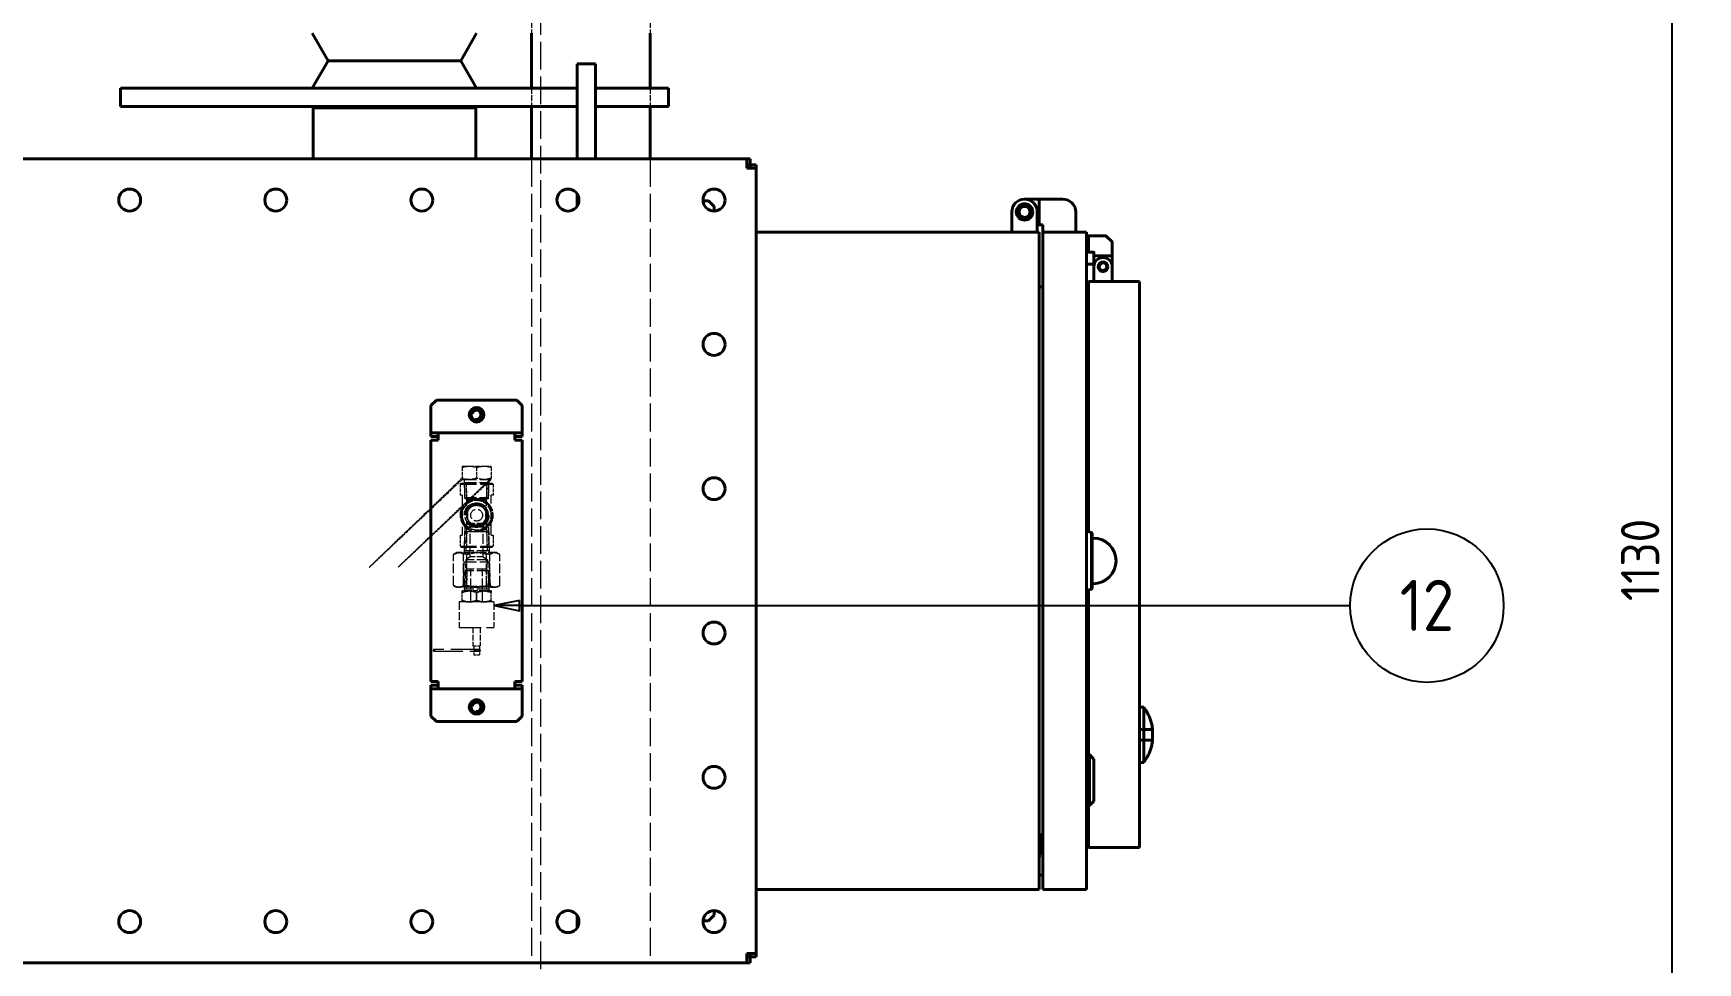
# Model space of a CAD drawing. Header units: millimetres. Extents: x 0 to 5887, y 0 to 4158.
# Drawn here: x 3238 to 4149, y 3042 to 3551 of the extents above; entities that cross this region are included whole.
import ezdxf

# ---------------------------------------------------------------- set-up
doc = ezdxf.new("R2010")
doc.units = ezdxf.units.MM
doc.header["$LTSCALE"] = 7
doc.linetypes.add('DASHED', pattern=[0.2067, 0.1654, -0.0413])
for name, color, linetype, lineweight in [('가려진 것(ISO)', 2, 'DASHED', 18), ('가시적인 것(ISO)', 3, 'Continuous', 40), ('가시적인 좁은 것(ISO)', 3, 'Continuous', 35), ('기호(ISO)', 5, 'Continuous', 25), ('치수(ISO)', 2, 'Continuous', 25)]:
    doc.layers.add(name, color=color, linetype=linetype, lineweight=lineweight)
doc.styles.add('부품번호텍스트_M2B', font='isocp.shx')
doc.styles.add('치수 텍스트_PSTEK_POSCO', font='isocp.shx')
doc.dimstyles.new('치수_PSTEK_POSCO', dxfattribs={"dimscale": 7, "dimtxt": 3, "dimasz": 2, "dimexe": 2, "dimexo": 2.5, "dimgap": 1, "dimtad": 1, "dimrnd": 1e-08, "dimdsep": 46, "dimtxsty": '치수 텍스트_PSTEK_POSCO', "dimcen": 0.09, "dimdle": 10, "dimclrd": 7, "dimclre": 7, "dimclrt": 2, "dimadec": 1, "dimazin": 2, "dimtfac": 1, "dimtmove": 0, "dimatfit": 3, "dimfxl": 0, "dimtolj": 1, "dimlwd": -1, "dimlwe": -1, "dimarcsym": 0})

# ---------------------------------------------------------------- blocks, each defined once
blk = doc.blocks.new('품번기호11')
at = {"layer": '기호(ISO)', "color": 7}
for p, q in [((500.6, 462.89), (498.6, 462.49)), ((500.6, 462.49), (498.6, 462.49)), ((498.6, 462.49), (500.6, 462.09)), ((500.6, 462.09), (500.6, 462.89)), ((500.6, 462.49), (565.57, 462.49))]:
    blk.add_line(p, q, dxfattribs=at)
at = {"layer": '기호(ISO)', "color": 7, "flags": 128}
blk.add_lwpolyline([(500.6, 462.89), (498.6, 462.49), (500.6, 462.09), (500.6, 462.89)], dxfattribs=at)
at = {"layer": '기호(ISO)'}
blk.add_circle((571.57, 462.49), 6, dxfattribs=at)
at = {"layer": '기호(ISO)', "color": 7}
blk.add_solid([(500.6, 462.89), (498.6, 462.49), (500.6, 462.09), (500.6, 462.89)], dxfattribs=at)
at = {"layer": '기호(ISO)', "color": 7, "insert": (571.57, 462.51), "char_height": 4, "attachment_point": 5, "style": '부품번호텍스트_M2B'}
blk.add_mtext('12', dxfattribs=at)
blk = doc.blocks.new('*D37')
at = {"layer": 'Defpoints', "color": 0, "transparency": 16777216}
for p in [(3562.67, 3826.96), (4135.26, 3826.96), (3562.67, 2696.96)]:
    blk.add_point(p, dxfattribs=at)
at = {"layer": '치수(ISO)', "color": 7, "transparency": 16777216}
for p, q in [((3580.17, 3826.96), (4149.26, 3826.96)), ((4135.26, 2710.96), (4135.26, 3812.96)), ((3580.17, 2696.96), (4149.26, 2696.96))]:
    blk.add_line(p, q, dxfattribs=at)
for points in [[(4132.93, 3812.96), (4137.6, 3812.96), (4135.26, 3826.96)], [(4132.93, 2710.96), (4137.6, 2710.96), (4135.26, 2696.96)]]:
    blk.add_solid(points, dxfattribs=at)
at = {"layer": '치수(ISO)', "color": 2, "transparency": 16777216, "insert": (4117.76, 3239.9), "char_height": 21, "attachment_point": 4, "rotation": 90, "style": '치수 텍스트_PSTEK_POSCO'}
blk.add_mtext('\\A1;1130', dxfattribs=at)

msp = doc.modelspace()

# ---------------------------------------------------------------- linework, layer by layer
at = {"layer": '가려진 것(ISO)', "ltscale": 13.089636}
msp.add_line((3515.6748, 3886.9575), (3515.6748, 2636.9575), dxfattribs=at)
at = {"layer": '가려진 것(ISO)', "ltscale": 2.720895}
for p, q in [((3510.6748, 3560.7575), (3510.6748, 3550.7575)), ((3575.6748, 3560.7575), (3575.6748, 3550.7575)), ((3510.6748, 3520.7575), (3510.6748, 3510.7575)), ((3575.6748, 3520.7575), (3575.6748, 3510.7575)), ((3478.6748, 3225.4575), (3478.6748, 3215.4575)), ((3482.6748, 3225.4575), (3482.6748, 3215.4575))]:
    msp.add_line(p, q, dxfattribs=at)
at = {"layer": '가려진 것(ISO)', "ltscale": 13.22167}
for p, q in [((3510.6748, 3481.9575), (3510.6748, 3041.9575)), ((3575.6748, 3481.9575), (3575.6748, 3041.9575))]:
    msp.add_line(p, q, dxfattribs=at)
at = {"layer": '가려진 것(ISO)', "ltscale": 2.279436}
for p, q in [((3472.6748, 3313.7915), (3476.6748, 3313.7915)), ((3476.6748, 3313.7915), (3484.6748, 3313.7915)), ((3484.6748, 3313.7915), (3488.6748, 3313.7915)), ((3484.6745, 3245.4575), (3476.6745, 3245.4575)), ((3488.6748, 3245.4575), (3484.6745, 3245.4575))]:
    msp.add_line(p, q, dxfattribs=at)
at = {"layer": '가려진 것(ISO)', "ltscale": 1.603628}
for p, q in [((3472.6748, 3313.077), (3472.6748, 3307.1831)), ((3480.6748, 3313.077), (3480.6748, 3307.1831)), ((3488.6748, 3313.077), (3488.6748, 3307.1831))]:
    msp.add_line(p, q, dxfattribs=at)
at = {"layer": '가려진 것(ISO)', "ltscale": 0.192303}
for p, q in [((3472.1748, 3304.4575), (3471.6748, 3303.9575)), ((3489.1748, 3304.4575), (3489.6748, 3303.9575)), ((3477.1748, 3281.9575), (3476.6748, 3282.4575)), ((3484.1748, 3281.9575), (3484.6748, 3282.4575)), ((3472.1748, 3269.4575), (3471.6748, 3269.9575)), ((3489.1748, 3269.4575), (3489.6748, 3269.9575))]:
    msp.add_line(p, q, dxfattribs=at)
at = {"layer": '가려진 것(ISO)', "ltscale": 7.693333}
for p, q in [((3471.6748, 3303.9575), (3489.6748, 3303.9575)), ((3471.6748, 3269.9575), (3489.6748, 3269.9575))]:
    msp.add_line(p, q, dxfattribs=at)
at = {"layer": '가려진 것(ISO)', "ltscale": 1.632497}
for p, q in [((3471.6748, 3303.9575), (3471.6748, 3297.9575)), ((3489.6748, 3303.9575), (3489.6748, 3297.9575)), ((3471.6748, 3275.9575), (3471.6748, 3269.9575)), ((3489.6748, 3275.9575), (3489.6748, 3269.9575))]:
    msp.add_line(p, q, dxfattribs=at)
at = {"layer": '가려진 것(ISO)', "ltscale": 7.26592}
for p, q in [((3472.1748, 3304.4575), (3489.1748, 3304.4575)), ((3472.1748, 3269.4575), (3489.1748, 3269.4575))]:
    msp.add_line(p, q, dxfattribs=at)
at = {"layer": '가려진 것(ISO)', "ltscale": 0.005905}
for p, q in [((3472.6939, 3306.4575), (3472.6748, 3306.4685)), ((3488.6557, 3306.4575), (3488.6748, 3306.4685))]:
    msp.add_line(p, q, dxfattribs=at)
at = {"layer": '가려진 것(ISO)', "ltscale": 6.822169}
msp.add_line((3472.6939, 3306.4575), (3488.6557, 3306.4575), dxfattribs=at)
at = {"layer": '가려진 것(ISO)', "ltscale": 2.343276}
for p, q in [((3473.8661, 3304.4575), (3474.1351, 3295.8495)), ((3475.2643, 3295.8495), (3474.9953, 3304.4575)), ((3486.0853, 3295.8495), (3486.3543, 3304.4575)), ((3487.2144, 3295.8495), (3487.4834, 3304.4575)), ((3474.1351, 3278.0655), (3473.8661, 3269.4575)), ((3475.2643, 3278.0655), (3474.9953, 3269.4575)), ((3486.0853, 3278.0655), (3486.3543, 3269.4575)), ((3487.4834, 3269.4575), (3487.2144, 3278.0655))]:
    msp.add_line(p, q, dxfattribs=at)
at = {"layer": '가려진 것(ISO)', "ltscale": 2.662987}
for p, q in [((3474.256, 3296.6751), (3473.9506, 3306.4575)), ((3487.0935, 3296.6751), (3487.3989, 3306.4575))]:
    msp.add_line(p, q, dxfattribs=at)
at = {"layer": '가려진 것(ISO)', "ltscale": 5.706182}
msp.add_line((3473.9994, 3304.8945), (3487.3501, 3304.8945), dxfattribs=at)
at = {"layer": '가려진 것(ISO)', "ltscale": 2.23749}
for p, q in [((3474.8558, 3304.8945), (3475.1124, 3296.6751)), ((3486.2371, 3296.6751), (3486.4937, 3304.8945))]:
    msp.add_line(p, q, dxfattribs=at)
at = {"layer": '가려진 것(ISO)', "ltscale": 1.165286}
for p, q in [((3472.6748, 3297.9575), (3471.6748, 3297.9575)), ((3489.6748, 3297.9575), (3488.6748, 3297.9575)), ((3471.6748, 3275.9575), (3472.6748, 3275.9575)), ((3488.6748, 3275.9575), (3489.6748, 3275.9575))]:
    msp.add_line(p, q, dxfattribs=at)
at = {"layer": '가려진 것(ISO)', "ltscale": 5.986089}
for p, q in [((3472.6748, 3297.9575), (3472.6748, 3275.9575)), ((3488.6748, 3275.9575), (3488.6748, 3297.9575))]:
    msp.add_line(p, q, dxfattribs=at)
at = {"layer": '가려진 것(ISO)', "ltscale": 5.590165}
for p, q in [((3487.2144, 3295.8495), (3474.1351, 3295.8495)), ((3474.1351, 3278.0655), (3487.2144, 3278.0655))]:
    msp.add_line(p, q, dxfattribs=at)
at = {"layer": '가려진 것(ISO)', "ltscale": 5.486829}
for p, q in [((3474.256, 3296.6751), (3487.0935, 3296.6751)), ((3487.0935, 3256.5739), (3474.256, 3256.5739)), ((3487.0935, 3256.5739), (3474.256, 3256.5739))]:
    msp.add_line(p, q, dxfattribs=at)
at = {"layer": '가려진 것(ISO)', "ltscale": 0.33991}
for p, q in [((3475.1396, 3295.7915), (3474.256, 3296.6751)), ((3486.2099, 3295.7915), (3487.0935, 3296.6751)), ((3475.1396, 3257.4575), (3474.256, 3256.5739)), ((3486.2099, 3257.4575), (3487.0935, 3256.5739))]:
    msp.add_line(p, q, dxfattribs=at)
at = {"layer": '가려진 것(ISO)', "ltscale": 4.731517}
for p, q in [((3475.1396, 3295.7915), (3486.2099, 3295.7915)), ((3486.2099, 3257.4575), (3475.1396, 3257.4575))]:
    msp.add_line(p, q, dxfattribs=at)
at = {"layer": '가려진 것(ISO)', "ltscale": 4.838918}
for p, q in [((3475.3153, 3278.0655), (3475.3153, 3295.8495)), ((3486.0343, 3278.0655), (3486.0343, 3295.8495))]:
    msp.add_line(p, q, dxfattribs=at)
at = {"layer": '가려진 것(ISO)', "ltscale": 0.656432}
for p, q in [((3475.4248, 3282.4575), (3474.2183, 3280.3679)), ((3485.9248, 3282.4575), (3487.1312, 3280.3679))]:
    msp.add_line(p, q, dxfattribs=at)
at = {"layer": '가려진 것(ISO)', "ltscale": 4.487736}
msp.add_line((3485.9248, 3282.4575), (3475.4248, 3282.4575), dxfattribs=at)
at = {"layer": '가려진 것(ISO)', "ltscale": 2.991791}
for p, q in [((3484.1748, 3281.9575), (3477.1748, 3281.9575)), ((3484.1748, 3264.2257), (3477.1748, 3264.2257))]:
    msp.add_line(p, q, dxfattribs=at)
at = {"layer": '가려진 것(ISO)', "ltscale": 4.824712}
for p, q in [((3477.1748, 3264.2257), (3477.1748, 3281.9575)), ((3484.1748, 3264.2257), (3484.1748, 3281.9575))]:
    msp.add_line(p, q, dxfattribs=at)
at = {"layer": '가려진 것(ISO)', "ltscale": 3.786763}
for p, q in [((3474.2183, 3280.3679), (3473.7841, 3266.4575)), ((3487.1312, 3280.3679), (3487.5655, 3266.4575))]:
    msp.add_line(p, q, dxfattribs=at)
at = {"layer": '가려진 것(ISO)', "ltscale": 5.519013}
msp.add_line((3487.1312, 3280.3679), (3474.2183, 3280.3679), dxfattribs=at)
at = {"layer": '가려진 것(ISO)', "ltscale": 3.51624}
for p, q in [((3475.0748, 3280.3679), (3474.6715, 3267.4512)), ((3486.678, 3267.4512), (3486.2748, 3280.3679))]:
    msp.add_line(p, q, dxfattribs=at)
at = {"layer": '가려진 것(ISO)', "ltscale": 4.635126}
for p, q in [((3468.0147, 3248.44), (3468.0147, 3265.475)), ((3473.4551, 3248.44), (3473.4551, 3265.475)), ((3475.2344, 3248.44), (3475.2344, 3265.475)), ((3486.1152, 3248.44), (3486.1152, 3265.475)), ((3487.8945, 3248.44), (3487.8945, 3265.475)), ((3493.3349, 3248.44), (3493.3349, 3265.475))]:
    msp.add_line(p, q, dxfattribs=at)
at = {"layer": '가려진 것(ISO)', "ltscale": 0.368501}
for p, q in [((3469.6748, 3266.4575), (3468.5016, 3265.7802)), ((3491.6748, 3266.4575), (3492.8479, 3265.7802)), ((3469.6748, 3247.4575), (3468.5016, 3248.1348)), ((3491.6748, 3247.4575), (3492.8479, 3248.1348))]:
    msp.add_line(p, q, dxfattribs=at)
at = {"layer": '가려진 것(ISO)', "ltscale": 1.809419}
for p, q in [((3471.6245, 3266.4575), (3469.6748, 3266.4575)), ((3471.6245, 3247.4575), (3469.6748, 3247.4575))]:
    msp.add_line(p, q, dxfattribs=at)
at = {"layer": '가려진 것(ISO)', "ltscale": 3.134261}
for p, q in [((3481.5644, 3266.4575), (3471.6245, 3266.4575)), ((3490.6147, 3266.4575), (3481.5644, 3266.4575)), ((3481.5644, 3247.4575), (3471.6245, 3247.4575)), ((3490.6147, 3247.4575), (3481.5644, 3247.4575))]:
    msp.add_line(p, q, dxfattribs=at)
at = {"layer": '가려진 것(ISO)', "ltscale": 5.863725}
msp.add_line((3487.5344, 3267.4512), (3473.8151, 3267.4512), dxfattribs=at)
at = {"layer": '가려진 것(ISO)', "ltscale": 0.818445}
for p, q in [((3477.1748, 3264.2257), (3474.741, 3262.4575)), ((3484.1748, 3264.2257), (3486.6085, 3262.4575))]:
    msp.add_line(p, q, dxfattribs=at)
at = {"layer": '가려진 것(ISO)', "ltscale": 1.324743}
for p, q in [((3491.6748, 3266.4575), (3490.6147, 3266.4575)), ((3491.6748, 3247.4575), (3490.6147, 3247.4575))]:
    msp.add_line(p, q, dxfattribs=at)
at = {"layer": '가려진 것(ISO)', "ltscale": 3.813}
for p, q in [((3473.5807, 3261.4643), (3473.1434, 3247.4575)), ((3488.2061, 3247.4575), (3487.7688, 3261.4643))]:
    msp.add_line(p, q, dxfattribs=at)
at = {"layer": '가려진 것(ISO)', "ltscale": 6.064088}
msp.add_line((3473.5807, 3261.4643), (3487.7688, 3261.4643), dxfattribs=at)
at = {"layer": '가려진 것(ISO)', "ltscale": 3.026145}
for p, q in [((3474.256, 3256.5739), (3473.9089, 3245.4575)), ((3487.0935, 3256.5739), (3487.4406, 3245.4575))]:
    msp.add_line(p, q, dxfattribs=at)
at = {"layer": '가려진 것(ISO)', "ltscale": 3.909924}
for p, q in [((3474.741, 3262.4575), (3474.2926, 3248.0947)), ((3486.6085, 3262.4575), (3487.0569, 3248.0947))]:
    msp.add_line(p, q, dxfattribs=at)
at = {"layer": '가려진 것(ISO)', "ltscale": 5.072206}
msp.add_line((3486.6085, 3262.4575), (3474.741, 3262.4575), dxfattribs=at)
at = {"layer": '가려진 것(ISO)', "ltscale": 2.755255}
for p, q in [((3475.3853, 3256.5739), (3475.0693, 3246.4526)), ((3486.2802, 3246.4526), (3485.9642, 3256.5739))]:
    msp.add_line(p, q, dxfattribs=at)
at = {"layer": '가려진 것(ISO)', "ltscale": 4.897691}
for p, q in [((3477.4248, 3239.4575), (3477.4248, 3257.4575)), ((3483.9248, 3239.4575), (3483.9248, 3257.4575))]:
    msp.add_line(p, q, dxfattribs=at)
at = {"layer": '가려진 것(ISO)', "ltscale": 0.067925}
for p, q in [((3471.7948, 3247.674), (3471.6698, 3247.4575)), ((3471.9198, 3247.4575), (3471.7948, 3247.674)), ((3489.4298, 3247.4575), (3489.5548, 3247.674)), ((3489.5548, 3247.674), (3489.6798, 3247.4575))]:
    msp.add_line(p, q, dxfattribs=at)
at = {"layer": '가려진 것(ISO)', "ltscale": 7.590754}
msp.add_line((3489.5548, 3247.674), (3471.7948, 3247.674), dxfattribs=at)
at = {"layer": '가려진 것(ISO)', "ltscale": 1.160905}
for p, q in [((3472.6746, 3240.3241), (3472.6746, 3244.5909)), ((3472.6749, 3240.3241), (3472.6749, 3244.5909)), ((3480.6744, 3244.5909), (3480.6744, 3240.3241)), ((3480.6751, 3240.3241), (3480.6751, 3244.5909)), ((3488.6746, 3240.3241), (3488.6746, 3244.5909)), ((3488.6749, 3240.3241), (3488.6749, 3244.5909))]:
    msp.add_line(p, q, dxfattribs=at)
at = {"layer": '가려진 것(ISO)', "ltscale": 2.279351}
msp.add_line((3476.6745, 3245.4575), (3472.6748, 3245.4575), dxfattribs=at)
at = {"layer": '가려진 것(ISO)', "ltscale": 0.200094}
for p, q in [((3474.2926, 3248.0947), (3473.9248, 3247.4575)), ((3487.0569, 3248.0947), (3487.4248, 3247.4575))]:
    msp.add_line(p, q, dxfattribs=at)
at = {"layer": '가려진 것(ISO)', "ltscale": 5.75694}
msp.add_line((3487.4095, 3246.4526), (3473.94, 3246.4526), dxfattribs=at)
at = {"layer": '가려진 것(ISO)', "ltscale": 5.45551}
msp.add_line((3474.2926, 3248.0947), (3487.0569, 3248.0947), dxfattribs=at)
at = {"layer": '가려진 것(ISO)', "ltscale": 10.313474}
for p, q in [((3490.1748, 3239.4575), (3471.1748, 3239.4575)), ((3471.1748, 3225.4575), (3490.1748, 3225.4575))]:
    msp.add_line(p, q, dxfattribs=at)
at = {"layer": '가려진 것(ISO)', "ltscale": 3.809293}
for p, q in [((3471.1748, 3239.4575), (3471.1748, 3225.4575)), ((3490.1748, 3239.4575), (3490.1748, 3225.4575))]:
    msp.add_line(p, q, dxfattribs=at)
at = {"layer": '가려진 것(ISO)', "ltscale": 13.57036}
for p, q in [((3482.3492, 3213.4575), (3457.3492, 3213.4575)), ((3457.3492, 3212.4575), (3482.3492, 3212.4575))]:
    msp.add_line(p, q, dxfattribs=at)
at = {"layer": '가려진 것(ISO)', "ltscale": 1.709552}
msp.add_line((3478.6748, 3215.4575), (3482.6748, 3215.4575), dxfattribs=at)
at = {"layer": '가려진 것(ISO)', "ltscale": 1.360398}
for p, q in [((3479.1748, 3215.4575), (3479.1748, 3210.4575)), ((3482.1748, 3215.4575), (3482.1748, 3210.4575))]:
    msp.add_line(p, q, dxfattribs=at)
at = {"layer": '가려진 것(ISO)', "ltscale": 1.282139}
msp.add_line((3479.1748, 3210.4575), (3482.1748, 3210.4575), dxfattribs=at)
at = {"layer": '가려진 것(ISO)', "ltscale": 12.303793}
msp.add_circle((3480.6748, 3286.9575), 8.5, dxfattribs=at)
at = {"layer": '가려진 것(ISO)', "ltscale": 14.690332}
msp.add_circle((3480.6748, 3286.9575), 6.7658, dxfattribs=at)
at = {"layer": '가려진 것(ISO)', "ltscale": 13.936799}
msp.add_circle((3480.6748, 3286.9575), 6.4188, dxfattribs=at)
at = {"layer": '가려진 것(ISO)', "ltscale": 12.331655}
msp.add_circle((3480.6748, 3286.9575), 5.6795, dxfattribs=at)
at = {"layer": '가려진 것(ISO)', "ltscale": 12.018308}
msp.add_circle((3480.6748, 3286.9575), 5.5352, dxfattribs=at)
at = {"layer": '가려진 것(ISO)', "ltscale": 11.747589}
msp.add_circle((3480.6748, 3286.9575), 5.4105, dxfattribs=at)
at = {"layer": '가려진 것(ISO)', "ltscale": 5.556268}
msp.add_circle((3480.6748, 3286.9575), 3.25, dxfattribs=at)
at = {"layer": '가려진 것(ISO)', "ltscale": 2.330672}
for start, end in [(152.7339555, 207.2660445), (332.7339555, 27.2660445)]:
    msp.add_arc((3480.6748, 3286.9575), 9, start, end, dxfattribs=at)
at = {"layer": '가려진 것(ISO)', "ltscale": 6.119391}
for start, end in [(27.2660445, 152.7339555), (207.2660445, 332.7339555)]:
    msp.add_arc((3480.6748, 3286.9575), 9, start, end, dxfattribs=at)
at = {"layer": '가려진 것(ISO)', "ltscale": 2.279436}
for start, end in [(141.1905755, 201.1905755), (81.1905755, 141.1905755), (21.1905755, 81.1905755), (201.1905755, 261.1905755), (261.1905755, 321.1905755), (321.1905755, 21.1905755)]:
    msp.add_arc((3480.6748, 3286.9575), 8, start, end, dxfattribs=at)
at = {"layer": '가려진 것(ISO)', "ltscale": 10.649455}
msp.add_arc((3480.6748, 3286.9575), 6.5397, 190, 100, dxfattribs=at)
at = {"layer": '가려진 것(ISO)', "ltscale": 7.537328}
msp.add_arc((3480.6748, 3286.9575), 5.8783, 211.1905755, 121.1905755, dxfattribs=at)
at = {"layer": '가려진 것(ISO)', "ltscale": 7.132162}
msp.add_arc((3480.6748, 3286.9575), 5.5624, 211.1905755, 121.1905755, dxfattribs=at)
at = {"layer": '가려진 것(ISO)', "ltscale": 3.6074}
for start, end in [(27.8048439, 152.1951561), (207.8048439, 332.1951561)]:
    msp.add_arc((3480.6748, 3286.9575), 5.3595, start, end, dxfattribs=at)
at = {"layer": '가려진 것(ISO)', "ltscale": 1.415302}
for start, end in [(152.1951561, 207.8048439), (332.1951561, 27.8048439)]:
    msp.add_arc((3480.6748, 3286.9575), 5.3595, start, end, dxfattribs=at)
at = {"layer": '가려진 것(ISO)', "ltscale": 0.427313}
for centre, start, end in [((3457.3492, 3212.9575), 90, 270), ((3457.3492, 3212.9575), 270, 90), ((3482.3492, 3212.9575), 90, 270), ((3482.3492, 3212.9575), 270, 90)]:
    msp.add_arc(centre, 0.5, start, end, dxfattribs=at)
at = {"layer": '가려진 것(ISO)', "ltscale": 1.275937}
for points in [[(3472.6748, 3313.7915), (3472.6748, 3313.7915), (3472.6748, 3313.077)], [(3472.6748, 3313.077), (3474.8184, 3313.7915), (3476.6748, 3313.7915)], [(3476.6748, 3313.7915), (3478.5312, 3313.7915), (3480.6748, 3313.077)], [(3480.6748, 3313.077), (3482.8184, 3313.7915), (3484.6748, 3313.7915)], [(3484.6748, 3313.7915), (3486.5312, 3313.7915), (3488.6748, 3313.077)], [(3488.6748, 3313.077), (3488.6748, 3313.7915), (3488.6748, 3313.7915)]]:
    msp.add_rational_spline(points, [1, 1.0379548493, 1], degree=2, dxfattribs=at)
at = {"layer": '가려진 것(ISO)', "ltscale": 1.275939}
for points, weights in [([(3472.6748, 3307.1831), (3372.944, 3211.7763), (3472.6748, 3306.4685)], [1, 1.07735026919, 1.07735026919]), ([(3488.6748, 3306.4685), (3388.4845, 3211.7763), (3488.6748, 3307.1831)], [1.07735026919, 1.07735026919, 1])]:
    msp.add_rational_spline(points, weights, degree=2, dxfattribs=at)
at = {"layer": '가려진 것(ISO)', "ltscale": 2.552049}
for points in [[(3480.6748, 3307.1831), (3476.6748, 3305.8497), (3472.6748, 3307.1831)], [(3488.6748, 3307.1831), (3484.6748, 3305.8497), (3480.6748, 3307.1831)]]:
    msp.add_rational_spline(points, [1, 1.15470053838, 1], degree=2, dxfattribs=at)
at = {"layer": '가려진 것(ISO)', "ltscale": 1.284839}
for points, weights in [([(3474.4409, 3291.9713), (3473.0974, 3290.301), (3471.5461, 3288.3722)], [1, 1.04314139574, 1.01001874936]), ([(3477.3356, 3295.5705), (3475.7843, 3293.6417), (3474.4409, 3291.9713)], [1.01001874936, 1.04314139574, 1]), ([(3481.9, 3294.8631), (3479.7816, 3295.1914), (3477.3356, 3295.5705)], [1, 1.04314139574, 1.01001874936]), ([(3486.4643, 3294.1558), (3484.0183, 3294.5348), (3481.9, 3294.8631)], [1.01001874936, 1.04314139574, 1]), ([(3488.1338, 3289.8493), (3487.359, 3291.8479), (3486.4643, 3294.1558)], [1, 1.04314139574, 1.01001874936]), ([(3471.5461, 3288.3722), (3472.4409, 3286.0644), (3473.2157, 3284.0657)], [1.01001874936, 1.04314139574, 1]), ([(3473.2157, 3284.0657), (3473.9905, 3282.0671), (3474.8853, 3279.7592)], [1, 1.04314139574, 1.01001874936]), ([(3484.0139, 3278.3445), (3485.5652, 3280.2733), (3486.9086, 3281.9436)], [1.01001874936, 1.04314139574, 1]), ([(3486.9086, 3281.9436), (3488.2521, 3283.614), (3489.8034, 3285.5428)], [1, 1.04314139574, 1.01001874936]), ([(3489.8034, 3285.5428), (3488.9087, 3287.8506), (3488.1338, 3289.8493)], [1.01001874936, 1.04314139574, 1]), ([(3474.8853, 3279.7592), (3477.3313, 3279.3802), (3479.4496, 3279.0519)], [1.01001874936, 1.04314139574, 1]), ([(3479.4496, 3279.0519), (3481.5679, 3278.7236), (3484.0139, 3278.3445)], [1, 1.04314139574, 1.01001874936]), ([(3472.6748, 3245.4575), (3472.6747, 3245.4575), (3472.6746, 3244.5909)], [1, 1.04314139574, 1.01001874936]), ([(3472.6746, 3244.5909), (3474.8181, 3245.4575), (3476.6745, 3245.4575)], [1.01001874936, 1.04314139574, 1]), ([(3472.6749, 3244.5909), (3472.6748, 3245.4575), (3472.6748, 3245.4575)], [1.01001874936, 1.04314139574, 1]), ([(3476.6745, 3245.4575), (3478.5309, 3245.4575), (3480.6744, 3244.5909)], [1, 1.04314139574, 1.01001874936]), ([(3480.6751, 3244.5909), (3478.5315, 3245.4575), (3476.675, 3245.4575)], [1.01001874936, 1.04314139574, 1]), ([(3480.6744, 3244.5909), (3482.818, 3245.4575), (3484.6745, 3245.4575)], [1.01001874936, 1.04314139574, 1]), ([(3484.6745, 3245.4575), (3486.5309, 3245.4575), (3488.6746, 3244.5909)], [1, 1.04314139574, 1.01001874936]), ([(3488.6749, 3244.5909), (3486.5314, 3245.4575), (3484.675, 3245.4575)], [1.01001874936, 1.04314139574, 1]), ([(3488.6746, 3244.5909), (3488.6747, 3245.4575), (3488.6748, 3245.4575)], [1.01001874936, 1.04314139574, 1]), ([(3488.6748, 3245.4575), (3488.6748, 3245.4575), (3488.6749, 3244.5909)], [1, 1.04314139574, 1.01001874936]), ([(3476.6745, 3239.4575), (3474.8181, 3239.4575), (3472.6746, 3240.3241)], [1, 1.04314139574, 1.01001874936]), ([(3472.6746, 3240.3241), (3472.6747, 3239.4575), (3472.6748, 3239.4575)], [1.01001874936, 1.04314139574, 1]), ([(3472.6748, 3239.4575), (3472.6748, 3239.4575), (3472.6749, 3240.3241)], [1, 1.04314139574, 1.01001874936]), ([(3480.6744, 3240.3241), (3478.5309, 3239.4575), (3476.6745, 3239.4575)], [1.01001874936, 1.04314139574, 1]), ([(3476.675, 3239.4575), (3478.5315, 3239.4575), (3480.6751, 3240.3241)], [1, 1.04314139574, 1.01001874936]), ([(3484.6745, 3239.4575), (3482.818, 3239.4575), (3480.6744, 3240.3241)], [1, 1.04314139574, 1.01001874936]), ([(3488.6746, 3240.3241), (3486.5309, 3239.4575), (3484.6745, 3239.4575)], [1.01001874936, 1.04314139574, 1]), ([(3484.675, 3239.4575), (3486.5314, 3239.4575), (3488.6749, 3240.3241)], [1, 1.04314139574, 1.01001874936]), ([(3488.6748, 3239.4575), (3488.6747, 3239.4575), (3488.6746, 3240.3241)], [1, 1.04314139574, 1.01001874936]), ([(3488.6749, 3240.3241), (3488.6748, 3239.4575), (3488.6748, 3239.4575)], [1.01001874936, 1.04314139574, 1])]:
    msp.add_rational_spline(points, weights, degree=2, dxfattribs=at)
at = {"layer": '가려진 것(ISO)', "ltscale": 1.374801}
for points, knots in [([(3475.9341, 3284.4575), (3475.9245, 3284.5405), (3475.9154, 3284.6238), (3475.8286, 3285.4671), (3475.7934, 3286.2432), (3475.7934, 3287.7577), (3475.8368, 3288.615), (3475.9341, 3289.4575)], [2.173985365, 2.173985365, 2.173985365, 2.173985365, 2.197528058, 2.197528058, 2.411820652, 2.411820652, 2.651873201, 2.651873201, 2.651873201, 2.651873201]), ([(3485.4155, 3289.4575), (3485.5127, 3288.615), (3485.5562, 3287.7577), (3485.5562, 3286.9575), (3485.5562, 3286.2432), (3485.5209, 3285.4671), (3485.4341, 3284.6238), (3485.425, 3284.5405), (3485.4155, 3284.4575)], [-0.240052549, -0.240052549, -0.240052549, -0.240052549, 0, 0, 0, 0.214292594, 0.214292594, 0.237835287, 0.237835287, 0.237835287, 0.237835287])]:
    msp.add_open_spline(points, degree=3, knots=knots, dxfattribs=at)
at = {"layer": '가려진 것(ISO)', "ltscale": 1.754451}
for points, weights in [([(3470.7349, 3266.4575), (3469.4724, 3266.4575), (3468.0147, 3265.475)], [1, 1.04114207867, 1.00615079326]), ([(3468.0147, 3265.475), (3469.9492, 3266.4575), (3471.6245, 3266.4575)], [1.00615079326, 1.04114207867, 1]), ([(3473.4551, 3265.475), (3471.9973, 3266.4575), (3470.7349, 3266.4575)], [1.00615079326, 1.04114207867, 1]), ([(3471.6245, 3266.4575), (3473.2999, 3266.4575), (3475.2344, 3265.475)], [1, 1.04114207867, 1.00615079326]), ([(3479.7851, 3266.4575), (3476.8473, 3266.4575), (3473.4551, 3265.475)], [1, 1.04114207867, 1.00615079326]), ([(3475.2344, 3265.475), (3478.6266, 3266.4575), (3481.5644, 3266.4575)], [1.00615079326, 1.04114207867, 1]), ([(3486.1152, 3265.475), (3482.7229, 3266.4575), (3479.7851, 3266.4575)], [1.00615079326, 1.04114207867, 1]), ([(3481.5644, 3266.4575), (3484.5022, 3266.4575), (3487.8945, 3265.475)], [1, 1.04114207867, 1.00615079326]), ([(3489.725, 3266.4575), (3488.0497, 3266.4575), (3486.1152, 3265.475)], [1, 1.04114207867, 1.00615079326]), ([(3487.8945, 3265.475), (3489.3522, 3266.4575), (3490.6147, 3266.4575)], [1.00615079326, 1.04114207867, 1]), ([(3493.3349, 3265.475), (3491.4003, 3266.4575), (3489.725, 3266.4575)], [1.00615079326, 1.04114207867, 1]), ([(3490.6147, 3266.4575), (3491.8771, 3266.4575), (3493.3349, 3265.475)], [1, 1.04114207867, 1.00615079326]), ([(3468.0147, 3248.44), (3469.4724, 3247.4575), (3470.7349, 3247.4575)], [1.00615079326, 1.04114207867, 1]), ([(3471.6245, 3247.4575), (3469.9492, 3247.4575), (3468.0147, 3248.44)], [1, 1.04114207867, 1.00615079326]), ([(3470.7349, 3247.4575), (3471.9973, 3247.4575), (3473.4551, 3248.44)], [1, 1.04114207867, 1.00615079326]), ([(3475.2344, 3248.44), (3473.2999, 3247.4575), (3471.6245, 3247.4575)], [1.00615079326, 1.04114207867, 1]), ([(3473.4551, 3248.44), (3476.8473, 3247.4575), (3479.7851, 3247.4575)], [1.00615079326, 1.04114207867, 1]), ([(3481.5644, 3247.4575), (3478.6266, 3247.4575), (3475.2344, 3248.44)], [1, 1.04114207867, 1.00615079326]), ([(3479.7851, 3247.4575), (3482.7229, 3247.4575), (3486.1152, 3248.44)], [1, 1.04114207867, 1.00615079326]), ([(3487.8945, 3248.44), (3484.5022, 3247.4575), (3481.5644, 3247.4575)], [1.00615079326, 1.04114207867, 1]), ([(3486.1152, 3248.44), (3488.0497, 3247.4575), (3489.725, 3247.4575)], [1.00615079326, 1.04114207867, 1]), ([(3490.6147, 3247.4575), (3489.3522, 3247.4575), (3487.8945, 3248.44)], [1, 1.04114207867, 1.00615079326]), ([(3489.725, 3247.4575), (3491.4003, 3247.4575), (3493.3349, 3248.44)], [1, 1.04114207867, 1.00615079326]), ([(3493.3349, 3248.44), (3491.8771, 3247.4575), (3490.6147, 3247.4575)], [1.00615079326, 1.04114207867, 1])]:
    msp.add_rational_spline(points, weights, degree=2, dxfattribs=at)
at = {"layer": '가려진 것(ISO)', "ltscale": 1.28467}
for points, weights in [([(3476.6745, 3245.4575), (3474.8183, 3245.4574), (3472.6749, 3244.5909)], [1.00001201044, 1.04313678455, 1.01001874936]), ([(3484.6745, 3245.4575), (3482.8184, 3245.4574), (3480.6751, 3244.5909)], [1.00001201098, 1.04313678434, 1.01001874936]), ([(3472.6749, 3240.3241), (3474.8183, 3239.4576), (3476.6745, 3239.4575)], [1.01001874936, 1.04313678455, 1.00001201044]), ([(3480.6751, 3240.3241), (3482.8184, 3239.4576), (3484.6745, 3239.4575)], [1.01001874936, 1.04313678434, 1.00001201098])]:
    msp.add_rational_spline(points, weights, degree=2, dxfattribs=at)
at = {"layer": '가려진 것(ISO)', "ltscale": 0.861739}
for points, knots in [([(3479.8482, 3213.4575), (3479.7964, 3213.4575), (3479.7475, 3213.446), (3479.6586, 3213.4007), (3479.6197, 3213.3671), (3479.554, 3213.2802), (3479.5283, 3213.2268), (3479.4928, 3213.1086), (3479.483, 3213.0452), (3479.4794, 3212.9175), (3479.4849, 3212.8552), (3479.5111, 3212.7356), (3479.5319, 3212.6798), (3479.5893, 3212.5818), (3479.6262, 3212.5408), (3479.7125, 3212.4824), (3479.7607, 3212.4648), (3479.8634, 3212.454), (3479.9163, 3212.4603), (3480.0233, 3212.4951), (3480.0762, 3212.5242), (3480.1744, 3212.6033), (3480.2184, 3212.6541), (3480.2834, 3212.767), (3480.3049, 3212.8275), (3480.3224, 3212.9509), (3480.3193, 3213.0118), (3480.2904, 3213.1305), (3480.2647, 3213.1867), (3480.1936, 3213.291), (3480.1473, 3213.3374), (3480.0573, 3213.4005), (3480.0163, 3213.4215), (3479.9322, 3213.4501), (3479.8897, 3213.4575), (3479.8482, 3213.4575)], [0, 0, 0, 0, 0.018626757, 0.018626757, 0.03757087, 0.03757087, 0.057354294, 0.057354294, 0.076863456, 0.076863456, 0.095668313, 0.095668313, 0.114918217, 0.114918217, 0.134778795, 0.134778795, 0.153976602, 0.153976602, 0.172565681, 0.172565681, 0.191834564, 0.191834564, 0.212163809, 0.212163809, 0.231358791, 0.231358791, 0.249597254, 0.249597254, 0.268096145, 0.268096145, 0.288068, 0.288068, 0.302957237, 0.302957237, 0.317861023, 0.317861023, 0.317861023, 0.317861023]), ([(3481.3454, 3213.4575), (3481.401, 3213.4575), (3481.454, 3213.446), (3481.5533, 3213.4008), (3481.598, 3213.3664), (3481.6742, 3213.2777), (3481.7045, 3213.223), (3481.7448, 3213.105), (3481.7558, 3213.0438), (3481.7602, 3212.9207), (3481.7542, 3212.8608), (3481.7257, 3212.7446), (3481.703, 3212.69), (3481.6399, 3212.5912), (3481.5987, 3212.5486), (3481.5032, 3212.4868), (3481.45, 3212.4673), (3481.338, 3212.4537), (3481.2812, 3212.4587), (3481.169, 3212.4916), (3481.1151, 3212.5192), (3481.0158, 3212.5948), (3480.9718, 3212.6433), (3480.9037, 3212.7545), (3480.8804, 3212.8165), (3480.8602, 3212.9438), (3480.8626, 3213.0071), (3480.8914, 3213.1302), (3480.9176, 3213.1884), (3480.9906, 3213.2942), (3481.0377, 3213.3404), (3481.1298, 3213.4025), (3481.1716, 3213.4229), (3481.2581, 3213.4505), (3481.3021, 3213.4575), (3481.3454, 3213.4575)], [0, 0, 0, 0, 0.018634742, 0.018634742, 0.038190757, 0.038190757, 0.058575534, 0.058575534, 0.077455451, 0.077455451, 0.095568377, 0.095568377, 0.114384158, 0.114384158, 0.134602426, 0.134602426, 0.154260368, 0.154260368, 0.173047357, 0.173047357, 0.191779044, 0.191779044, 0.211378411, 0.211378411, 0.231098933, 0.231098933, 0.25000968, 0.25000968, 0.269027367, 0.269027367, 0.288820137, 0.288820137, 0.303313238, 0.303313238, 0.317842934, 0.317842934, 0.317842934, 0.317842934])]:
    msp.add_open_spline(points, degree=3, knots=knots, dxfattribs=at)
at = {"layer": '가시적인 것(ISO)'}
for p, q in [((3399.335, 3535.7575), (3390.6748, 3550.7575)), ((3472.0145, 3535.7575), (3480.6748, 3550.7575)), ((3510.6748, 3550.7575), (3510.6748, 3520.7575)), ((3575.6748, 3550.7575), (3575.6748, 3520.7575)), ((3399.335, 3535.7575), (3390.6748, 3520.7575)), ((3472.0145, 3535.7575), (3399.335, 3535.7575)), ((3472.0145, 3535.7575), (3480.6748, 3520.7575)), ((3535.6748, 3513.9575), (3535.6748, 3533.9575)), ((3545.6748, 3533.9575), (3535.6748, 3533.9575)), ((3545.6748, 3533.9575), (3545.6748, 3513.9575)), ((3302.1243, 3520.7575), (3285.6748, 3520.7575)), ((3285.6748, 3510.7575), (3285.6748, 3520.7575)), ((3302.1243, 3520.7575), (3401.4727, 3520.7575)), ((3469.8768, 3520.7575), (3401.4727, 3520.7575)), ((3469.8768, 3520.7575), (3535.6748, 3520.7575)), ((3545.6748, 3520.7575), (3569.2253, 3520.7575)), ((3585.6748, 3520.7575), (3569.2253, 3520.7575)), ((3585.6748, 3510.7575), (3585.6748, 3520.7575)), ((3285.6748, 3510.7575), (3302.1243, 3510.7575)), ((3401.4727, 3510.7575), (3302.1243, 3510.7575)), ((3391.1248, 3509.9781), (3390.6748, 3510.7575)), ((3480.2248, 3509.9781), (3391.1248, 3509.9781)), ((3391.1248, 3509.9781), (3391.1248, 3481.9575)), ((3401.4727, 3510.7575), (3469.8768, 3510.7575)), ((3535.6748, 3510.7575), (3469.8768, 3510.7575)), ((3480.2248, 3509.9781), (3480.6748, 3510.7575)), ((3480.2248, 3509.9781), (3480.2248, 3481.9575)), ((3510.6748, 3510.7575), (3510.6748, 3481.9575)), ((3535.6748, 3481.9575), (3535.6748, 3513.9575)), ((3545.6748, 3481.9575), (3545.6748, 3513.9575)), ((3569.2253, 3510.7575), (3545.6748, 3510.7575)), ((3569.2253, 3510.7575), (3585.6748, 3510.7575)), ((3575.6748, 3510.7575), (3575.6748, 3481.9575)), ((2872.6748, 3481.9575), (3628.6748, 3481.9575)), ((3628.6748, 3481.9575), (3630.4041, 3481.9575)), ((3630.4041, 3478.7575), (3630.4041, 3481.9575)), ((3628.6748, 3478.7575), (3630.4041, 3478.7575)), ((3630.4748, 3478.6868), (3630.4748, 3476.9575)), ((3630.4748, 3478.6868), (3633.6748, 3478.6868)), ((3633.6748, 3478.6868), (3633.6748, 3476.9575)), ((3633.6748, 3476.9575), (3633.6748, 3046.9575)), ((3535.6748, 3456.1409), (3535.6748, 3462.7741)), ((3604.6956, 3458.9575), (3607.6748, 3458.9575)), ((3607.6748, 3458.9575), (3610.6748, 3455.9575)), ((3610.6748, 3455.9575), (3610.6748, 3453.4575)), ((3780.6748, 3459.9575), (3788.6748, 3459.9575)), ((3789.6748, 3458.9575), (3788.6748, 3459.9575)), ((3788.6748, 3459.9575), (3788.6748, 3445.9575)), ((3788.6748, 3459.9575), (3801.6748, 3459.9575)), ((3773.6748, 3441.9575), (3773.6748, 3452.9575)), ((3787.6748, 3452.9575), (3787.6748, 3441.9575)), ((3788.6748, 3445.9575), (3787.6748, 3445.9575)), ((3789.6748, 3445.9575), (3788.6748, 3445.9575)), ((3789.6748, 3445.9575), (3790.6748, 3445.9575)), ((3790.6748, 3445.9575), (3790.6748, 3441.9575)), ((3808.6748, 3452.9575), (3808.6748, 3441.9575)), ((3633.6748, 3441.9575), (3788.6748, 3441.9575)), ((3788.6748, 3441.9575), (3788.6748, 3081.9575)), ((3790.6748, 3441.9575), (3790.6748, 3081.9575)), ((3814.6748, 3441.9575), (3790.6748, 3441.9575)), ((3814.6748, 3081.9575), (3814.6748, 3441.9575)), ((3815.6748, 3439.7575), (3815.6748, 3438.3747)), ((3815.6748, 3438.3747), (3815.6748, 3431.1575)), ((3815.8748, 3439.9575), (3825.0919, 3439.9575)), ((3825.2333, 3439.8989), (3828.6162, 3436.5161)), ((3828.6748, 3436.3747), (3828.6748, 3429.1575)), ((3815.8748, 3430.9575), (3818.4748, 3430.9575)), ((3818.6748, 3430.7575), (3818.6748, 3429.1575)), ((3818.6748, 3429.1575), (3818.6748, 3428.7575)), ((3818.6748, 3428.7575), (3818.6748, 3422.9575)), ((3818.8748, 3428.9575), (3827.0919, 3428.9575)), ((3828.4748, 3428.9575), (3827.0919, 3428.9575)), ((3828.6748, 3428.7575), (3828.6748, 3429.1575)), ((3828.6748, 3422.9575), (3828.6748, 3428.7575)), ((3814.6748, 3424.4575), (3818.6748, 3424.4575)), ((3818.6748, 3415.1575), (3818.6748, 3422.9575)), ((3821.4902, 3424.4575), (3821.5511, 3424.4575)), ((3824.6748, 3420.5035), (3824.6748, 3420.5575)), ((3828.6748, 3422.9575), (3828.6748, 3415.1575)), ((3788.6748, 3411.9575), (3790.6748, 3411.9575)), ((3814.6748, 3409.4575), (3815.6748, 3409.4575)), ((3815.6748, 3414.9575), (3843.6748, 3414.9575)), ((3815.6748, 3414.9575), (3815.6748, 3277.9626)), ((3843.6748, 3414.9575), (3843.6748, 3104.9575)), ((3814.6748, 3387.9575), (3815.6748, 3387.9575)), ((3455.6748, 3346.9575), (3458.6748, 3349.9575)), ((3455.6748, 3346.9575), (3455.6748, 3333.9575)), ((3502.6748, 3349.9575), (3458.6748, 3349.9575)), ((3502.6748, 3349.9575), (3505.6748, 3346.9575)), ((3505.6748, 3346.9575), (3505.6748, 3333.9575)), ((3455.6748, 3333.9575), (3455.6748, 3331.9575)), ((3455.6748, 3329.9575), (3455.6748, 3331.9575)), ((3455.6748, 3331.9575), (3459.6748, 3331.9575)), ((3459.6748, 3329.9575), (3455.6748, 3329.9575)), ((3455.6748, 3195.9575), (3455.6748, 3327.9575)), ((3459.6748, 3327.9575), (3455.6748, 3327.9575)), ((3459.6748, 3327.9575), (3459.6748, 3331.9575)), ((3459.6748, 3331.9575), (3501.6748, 3331.9575)), ((3501.6748, 3331.9575), (3501.6748, 3327.9575)), ((3501.6748, 3331.9575), (3505.6748, 3331.9575)), ((3505.6748, 3329.9575), (3501.6748, 3329.9575)), ((3505.6748, 3327.9575), (3501.6748, 3327.9575)), ((3505.6748, 3333.9575), (3505.6748, 3331.9575)), ((3505.6748, 3331.9575), (3505.6748, 3329.9575)), ((3505.6748, 3327.9575), (3505.6748, 3195.9575)), ((3817.3857, 3277.5378), (3814.6748, 3278.2109)), ((3817.3857, 3246.3772), (3817.3857, 3277.5378)), ((3817.6748, 3277.1575), (3817.3857, 3277.5378)), ((3817.6748, 3246.7575), (3817.6748, 3277.1575)), ((3817.6748, 3274.4575), (3818.2748, 3274.4575)), ((3817.3857, 3246.3772), (3814.6748, 3245.7041)), ((3815.6748, 3245.9524), (3815.6748, 3155.9575)), ((3817.6748, 3246.7575), (3817.3857, 3246.3772)), ((3817.6748, 3249.4575), (3818.2748, 3249.4575)), ((3455.6748, 3195.9575), (3459.6748, 3195.9575)), ((3455.6748, 3191.9575), (3455.6748, 3193.9575)), ((3455.6748, 3193.9575), (3459.6748, 3193.9575)), ((3459.6748, 3191.9575), (3455.6748, 3191.9575)), ((3455.6748, 3189.9575), (3455.6748, 3191.9575)), ((3455.6748, 3176.9575), (3455.6748, 3189.9575)), ((3459.6748, 3191.9575), (3459.6748, 3195.9575)), ((3501.6748, 3191.9575), (3459.6748, 3191.9575)), ((3501.6748, 3195.9575), (3505.6748, 3195.9575)), ((3501.6748, 3195.9575), (3501.6748, 3191.9575)), ((3501.6748, 3193.9575), (3505.6748, 3193.9575)), ((3505.6748, 3191.9575), (3501.6748, 3191.9575)), ((3505.6748, 3193.9575), (3505.6748, 3191.9575)), ((3505.6748, 3189.9575), (3505.6748, 3191.9575)), ((3505.6748, 3176.9575), (3505.6748, 3189.9575)), ((3845.9439, 3181.845), (3843.6748, 3181.845)), ((3458.6748, 3173.9575), (3455.6748, 3176.9575)), ((3458.6748, 3173.9575), (3502.6748, 3173.9575)), ((3505.6748, 3176.9575), (3502.6748, 3173.9575)), ((3845.9439, 3169.7075), (3843.6748, 3169.7075)), ((3845.9439, 3163.7075), (3843.6748, 3163.7075)), ((3845.9439, 3169.7075), (3845.9439, 3163.7075)), ((3849.5155, 3169.7075), (3845.9439, 3169.7075)), ((3849.5155, 3163.7075), (3845.9439, 3163.7075)), ((3850.7594, 3169.7075), (3849.5155, 3169.7075)), ((3850.7594, 3163.7075), (3849.5155, 3163.7075)), ((3814.6748, 3155.9575), (3816.1748, 3155.9575)), ((3816.1748, 3127.9575), (3816.1748, 3155.9575)), ((3818.6748, 3153.4575), (3816.1748, 3155.9575)), ((3818.6748, 3153.4575), (3818.6748, 3130.4575)), ((3845.9439, 3151.57), (3843.6748, 3151.57)), ((3814.6748, 3127.9575), (3816.1748, 3127.9575)), ((3815.6748, 3127.9575), (3815.6748, 3104.9575)), ((3818.6748, 3130.4575), (3816.1748, 3127.9575)), ((3788.6748, 3111.9575), (3790.6748, 3111.9575)), ((3789.3875, 3111.9575), (3789.3901, 3105.9561)), ((3789.2549, 3103.3094), (3788.6748, 3098.7594)), ((3790.4848, 3103.1484), (3789.2549, 3103.3094)), ((3790.6633, 3105.9566), (3789.3901, 3105.9561)), ((3790.6748, 3103.1235), (3790.4848, 3103.1484)), ((3790.6748, 3105.9566), (3790.6633, 3105.9566)), ((3815.6748, 3104.9575), (3843.6748, 3104.9575)), ((3788.6748, 3090.0902), (3790.6748, 3089.8284)), ((3789.6981, 3089.9562), (3789.3969, 3089.9561)), ((3633.6748, 3081.9575), (3788.6748, 3081.9575)), ((3790.6748, 3081.9575), (3814.6748, 3081.9575)), ((3535.6748, 3067.7741), (3535.6748, 3061.1409)), ((3607.6748, 3064.9575), (3604.6956, 3064.9575)), ((3610.6748, 3067.9575), (3607.6748, 3064.9575)), ((3610.6748, 3070.4575), (3610.6748, 3067.9575)), ((3630.4041, 3045.1575), (3628.6748, 3045.1575)), ((3630.4041, 3045.1575), (3630.4041, 3041.9575)), ((3630.4748, 3046.9575), (3630.4748, 3045.2282)), ((3630.4748, 3045.2282), (3633.6748, 3045.2282)), ((3633.6748, 3046.9575), (3633.6748, 3045.2282)), ((3628.6748, 3041.9575), (2872.6748, 3041.9575)), ((3630.4041, 3041.9575), (3628.6748, 3041.9575))]:
    msp.add_line(p, q, dxfattribs=at)
for centre, radius in [((3290.6748, 3459.4575), 6), ((3370.6748, 3459.4575), 6), ((3450.6748, 3459.4575), 6), ((3530.6748, 3459.4575), 6), ((3610.6748, 3459.4575), 6), ((3780.6748, 3452.9575), 4.5), ((3780.6748, 3452.9575), 4), ((3780.6748, 3452.9575), 3), ((3823.6748, 3422.9575), 2.65), ((3823.6748, 3422.9575), 2.6), ((3823.6748, 3422.9575), 2.1), ((3610.6748, 3380.4575), 6), ((3480.6748, 3341.9575), 4), ((3480.6748, 3341.9575), 3), ((3610.6748, 3301.4575), 6), ((3610.6748, 3222.4575), 6), ((3480.6748, 3181.9575), 4), ((3480.6748, 3181.9575), 3), ((3610.6748, 3143.4575), 6), ((3290.6748, 3064.4575), 6), ((3370.6748, 3064.4575), 6), ((3450.6748, 3064.4575), 6), ((3530.6748, 3064.4575), 6), ((3610.6748, 3064.4575), 6)]:
    msp.add_circle(centre, radius, dxfattribs=at)
for centre, radius, start, end in [((3780.6748, 3452.9575), 7, 0, 180), ((3801.6748, 3452.9575), 7, 0, 90), ((3815.8748, 3439.7575), 0.2, 90, 180), ((3825.0919, 3439.7575), 0.2, 45, 90), ((3828.4748, 3436.3747), 0.2, 0, 45), ((3815.8748, 3431.1575), 0.2, 180, 270), ((3818.4748, 3430.7575), 0.2, 0, 90), ((3818.8748, 3429.1575), 0.2, 180, 270), ((3823.6748, 3422.9575), 5, 0, 180), ((3828.4748, 3429.1575), 0.2, 270, 0), ((3818.8748, 3415.1575), 0.2, 180, 270), ((3828.4748, 3415.1575), 0.2, 270, 0), ((3818.2748, 3261.9575), 12.5, 270, 90), ((3825.9348, 3166.7075), 25.09, 16.0128375, 37.1085411), ((3825.9348, 3166.7075), 25.09, 322.8914589, 343.9871624)]:
    msp.add_arc(centre, radius, start, end, dxfattribs=at)
for points, knots in [([(3628.6748, 3476.9575), (3628.6748, 3478.463), (3628.6748, 3479.9524), (3628.6748, 3480.8843), (3628.6748, 3481.573), (3628.6748, 3481.8037), (3628.6748, 3481.9575)], [0, 0, 0, 0, 0.57504459, 0.57504459, 0.57504459, 1, 1, 1, 1]), ([(3628.6748, 3476.9575), (3630.1802, 3476.9575), (3631.6696, 3476.9575), (3632.6016, 3476.9575), (3632.9103, 3476.9575), (3633.16, 3476.9575), (3633.3395, 3476.9575)], [0, 0, 0, 0, 0.575044589, 0.575044589, 0.575044589, 0.76555338, 0.76555338, 0.76555338, 0.76555338]), ([(3821.9683, 3420.9301), (3821.9892, 3420.9125), (3822.0341, 3420.8749), (3822.1641, 3420.7787), (3822.2505, 3420.7196), (3822.4762, 3420.5898), (3822.6256, 3420.5174), (3822.7958, 3420.4575)], [0, 0, 0, 0, 0.05351917, 0.05351917, 0.107427384, 0.107427384, 0.170590402, 0.170590402, 0.170590402, 0.170590402]), ([(3823.389, 3420.3229), (3823.4626, 3420.315), (3823.5377, 3420.31), (3823.7459, 3420.3051), (3823.8811, 3420.3123), (3824.0104, 3420.3288)], [0, 0, 0, 0, 0.0225601295, 0.0225601295, 0.062516854, 0.062516854, 0.062516854, 0.062516854]), ([(3825.3395, 3420.8956), (3825.3603, 3420.9124), (3825.3755, 3420.9252), (3825.3889, 3420.9366), (3825.3919, 3420.9391), (3825.3942, 3420.941), (3825.3946, 3420.9414), (3825.3948, 3420.9416), (3825.3949, 3420.9416), (3825.3949, 3420.9416)], [0, 0, 0, 0, 0.0269944178, 0.0269944178, 0.0397526939, 0.0397526939, 0.0445337675, 0.0445337675, 0.0457729442, 0.0457729442, 0.0457729442, 0.0457729442]), ([(3845.9439, 3180.171), (3845.9439, 3180.4497), (3845.9439, 3180.6939), (3845.9439, 3181.1126), (3845.9439, 3181.287), (3845.9439, 3181.7056), (3845.9439, 3181.7892), (3845.9439, 3181.845)], [-0.79365146, -0.79365146, -0.79365146, -0.79365146, -0.595268882, -0.595268882, -0.396857642, -0.396857642, -0.000001, -0.000001, -0.000001, -0.000001]), ([(3845.9439, 3169.7075), (3845.9439, 3170.1441), (3845.9439, 3170.5758), (3845.9439, 3171.4249), (3845.9439, 3171.8416), (3845.9439, 3173.0674), (3845.9439, 3173.8461), (3845.9439, 3175.0685), (3845.9439, 3175.5362), (3845.9439, 3176.8717), (3845.9439, 3177.6682), (3845.9439, 3179.0672), (3845.9439, 3179.6676), (3845.9439, 3180.171)], [-1.43451955, -1.43451955, -1.43451955, -1.43451955, -1.30026929, -1.30026929, -1.16585639, -1.16585639, -0.89694514, -0.89694514, -0.71765182, -0.71765182, -0.35866508, -0.35866508, -0.000001, -0.000001, -0.000001, -0.000001]), ([(3850.0513, 3173.6286), (3850.2887, 3172.8012), (3850.4892, 3171.8304), (3850.6817, 3170.4358), (3850.7244, 3170.072), (3850.7604, 3169.7018)], [0, 0, 0, 0, 0.343124535, 0.343124535, 0.459743791, 0.459743791, 0.459743791, 0.459743791]), ([(3845.9439, 3153.244), (3845.9439, 3153.7474), (3845.9439, 3154.3477), (3845.9439, 3155.7468), (3845.9439, 3156.5433), (3845.9439, 3157.8788), (3845.9439, 3158.3465), (3845.9439, 3159.5688), (3845.9439, 3160.3476), (3845.9439, 3161.5734), (3845.9439, 3161.9901), (3845.9439, 3162.8392), (3845.9439, 3163.2709), (3845.9439, 3163.7075)], [-1.4373876, -1.4373876, -1.4373876, -1.4373876, -1.07799796, -1.07799796, -0.71829101, -0.71829101, -0.53864198, -0.53864198, -0.26919777, -0.26919777, -0.13451784, -0.13451784, -0.000001, -0.000001, -0.000001, -0.000001]), ([(3850.7604, 3163.7132), (3850.661, 3162.6919), (3850.5089, 3161.7129), (3850.2363, 3160.4743), (3850.1469, 3160.1195), (3850.0513, 3159.7864)], [0, 0, 0, 0, 0.321773695, 0.321773695, 0.459943574, 0.459943574, 0.459943574, 0.459943574]), ([(3845.9439, 3151.57), (3845.9439, 3151.6258), (3845.9439, 3151.7094), (3845.9439, 3152.128), (3845.9439, 3152.3024), (3845.9439, 3152.7211), (3845.9439, 3152.9653), (3845.9439, 3153.244)], [-0.794182825, -0.794182825, -0.794182825, -0.794182825, -0.397060479, -0.397060479, -0.1985164, -0.1985164, -0.000001, -0.000001, -0.000001, -0.000001]), ([(3628.6748, 3046.9575), (3628.6748, 3045.452), (3628.6748, 3043.9626), (3628.6748, 3043.0307), (3628.6748, 3042.7219), (3628.6748, 3042.4723), (3628.6748, 3042.2927)], [0, 0, 0, 0, 0.575044589, 0.575044589, 0.575044589, 0.76555338, 0.76555338, 0.76555338, 0.76555338]), ([(3628.6748, 3046.9575), (3630.1802, 3046.9575), (3631.6696, 3046.9575), (3632.6016, 3046.9575), (3632.9103, 3046.9575), (3633.16, 3046.9575), (3633.3395, 3046.9575)], [0, 0, 0, 0, 0.575044589, 0.575044589, 0.575044589, 0.76555338, 0.76555338, 0.76555338, 0.76555338])]:
    msp.add_open_spline(points, degree=3, knots=knots, dxfattribs=at)
for points in [[(3633.3395, 3476.9575), (3633.5605, 3476.9575), (3633.629, 3476.9575), (3633.6748, 3476.9575)], [(3821.9559, 3420.9405), (3821.9614, 3420.9359), (3821.9805, 3420.9195), (3822.0129, 3420.8934)], [(3825.1986, 3420.7894), (3825.2806, 3420.8471), (3825.3398, 3420.8954), (3825.3704, 3420.921)], [(3825.3395, 3420.8956), (3825.3702, 3420.9204), (3825.3883, 3420.936), (3825.3936, 3420.9405)], [(3848.9274, 3176.7497), (3848.9669, 3176.6592), (3849.0271, 3176.5202), (3849.1029, 3176.3379)], [(3850.7605, 3169.6986), (3850.7378, 3168.7366), (3850.7224, 3167.717), (3850.7224, 3166.7087)], [(3850.7224, 3166.7087), (3850.7224, 3165.6996), (3850.7378, 3164.6792), (3850.7605, 3163.7164)], [(3850.7604, 3169.6986), (3850.7605, 3169.7015), (3850.7602, 3169.7044), (3850.7594, 3169.7073)], [(3850.7594, 3163.7078), (3850.7602, 3163.7106), (3850.7605, 3163.7135), (3850.7604, 3163.7164)], [(3789.3901, 3105.9561), (3789.3905, 3105.0719), (3789.3449, 3104.1878), (3789.2549, 3103.3094)], [(3789.3969, 3089.9561), (3789.3969, 3089.9696), (3789.394, 3089.9832), (3789.3884, 3089.9968)], [(3633.3395, 3046.9575), (3633.5605, 3046.9575), (3633.629, 3046.9575), (3633.6748, 3046.9575)], [(3628.6748, 3042.2927), (3628.6748, 3042.0718), (3628.6748, 3042.0032), (3628.6748, 3041.9575)]]:
    msp.add_open_spline(points, degree=3, dxfattribs=at)
at = {"layer": '가시적인 좁은 것(ISO)'}
for centre in [(3480.6748, 3341.9575), (3480.6748, 3181.9575)]:
    msp.add_arc(centre, 2.401, 260, 170, dxfattribs=at)

# ---------------------------------------------------------------- block references
at = {"layer": '기호(ISO)', "xscale": 7, "yscale": 7, "zscale": 7}
msp.add_blockref('품번기호11', (0, 0), dxfattribs=at)

# ---------------------------------------------------------------- dimensions: what is measured, and where the dimension line sits
at = {"layer": '치수(ISO)', "color": 7}
dim = msp.add_linear_dim(base=(4135.2629, 3826.9575), p1=(3562.6748, 2696.9575), p2=(3562.6748, 3826.9575), angle=90, dimstyle='치수_PSTEK_POSCO', override={"dimdec": 2, "dimtp": 0, "dimtm": 0, "dimtdec": 2, "dimtofl": 0, "dimatfit": 1}, dxfattribs=at)
dim.commit()
dim.dimension.update_dxf_attribs({"geometry": '*D37', "text_midpoint": (4135.2629, 3261.9575), "dimtype": 160})

doc.saveas('drawing.dxf')
